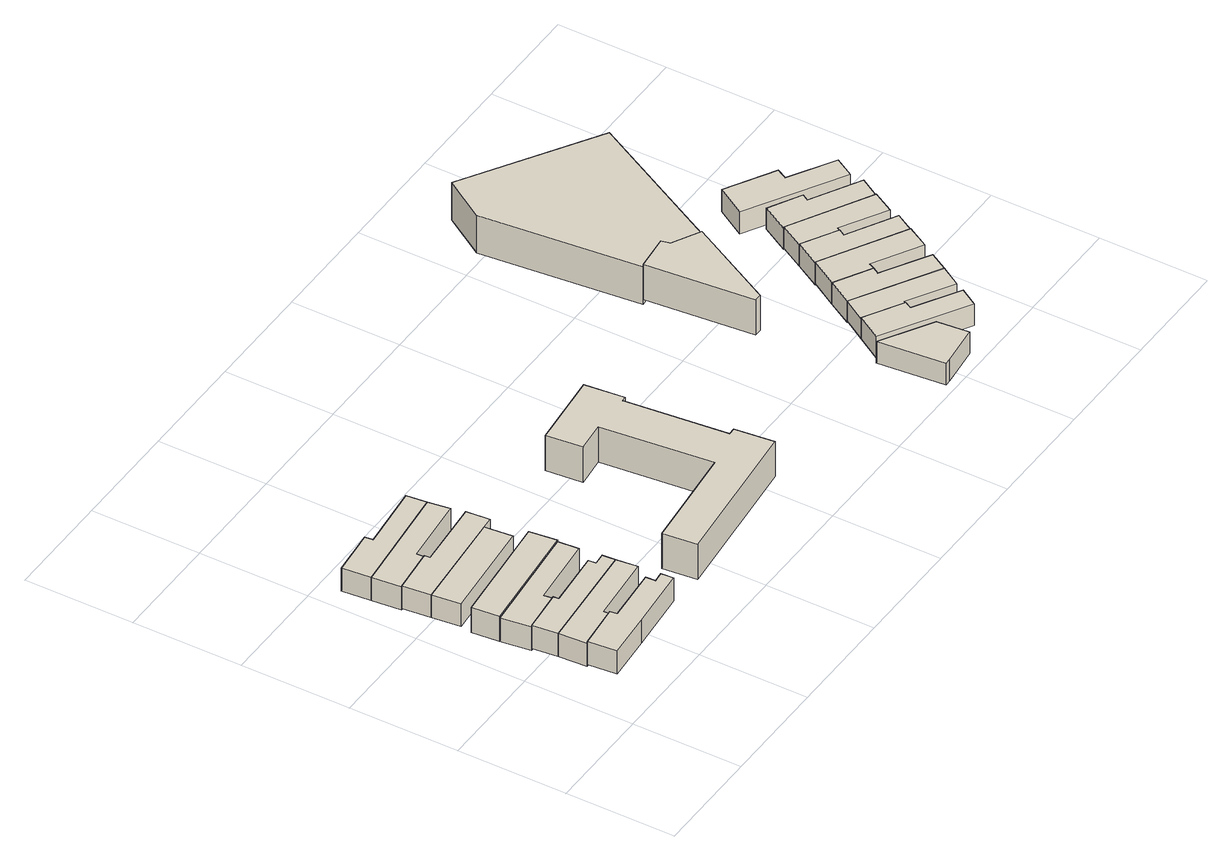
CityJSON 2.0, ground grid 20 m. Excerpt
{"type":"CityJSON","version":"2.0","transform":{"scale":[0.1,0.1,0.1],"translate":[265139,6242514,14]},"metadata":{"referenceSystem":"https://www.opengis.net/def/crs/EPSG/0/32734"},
"CityObjects":{
"building1":{"type":"Building","attributes":{"address":"33 Shannon Street Salt River Cape Town","building":"house","building:levels":"1","footprint":{"type":"Polygon"},"plus_code":"C2XPXMXW+X8X","ground_height":18.79,"building_height":4.1,"roof_height":22.89},"geometry":[{"type":"Solid","lod":"1","boundaries":[[[[0,1,2,3]],[[1,4,5,2]],[[4,6,7,5]],[[6,8,9,7]],[[8,10,11,9]],[[10,12,13,11]],[[12,14,15,16,13]],[[14,17,18,19,16,15]],[[17,0,3,19,18]],[[3,2,5,7,9,11,13,16,19]],[[17,14,12,10,8,6,4,1,0]]]]}]},
"building2":{"type":"Building","attributes":{"address":"31 Shannon Street Salt River Cape Town","building":"house","building:levels":"1","footprint":{"type":"Polygon"},"plus_code":"C2XPX9XW+XXX","ground_height":18.38,"building_height":4.1,"roof_height":22.48},"geometry":[{"type":"Solid","lod":"1","boundaries":[[[[20,21,22,15]],[[21,23,24,22]],[[23,25,26,24]],[[25,27,28,26]],[[27,29,18,28]],[[29,20,15,18]],[[15,22,24,26,28,18]],[[29,27,25,23,21,20]]]]}]},
"building3":{"type":"Building","attributes":{"address":"29 Shannon Street Salt River Cape Town","building":"house","building:levels":"1","footprint":{"type":"Polygon"},"plus_code":"C2XMXXXQ+XHX","ground_height":18.38,"building_height":4.1,"roof_height":22.48},"geometry":[{"type":"Solid","lod":"1","boundaries":[[[[27,25,26,28]],[[25,30,31,26]],[[30,32,33,31]],[[32,34,35,33]],[[34,36,37,35]],[[36,38,39,40,37]],[[38,41,42,43,40,39]],[[41,27,28,43,42]],[[28,26,31,33,35,37,40,43]],[[41,38,36,34,32,30,25,27]]]]}]},
"building4":{"type":"Building","attributes":{"address":"27 Shannon Street Salt River Cape Town","building":"house","building:levels":"1","footprint":{"type":"Polygon"},"plus_code":"C2XMXCXG+X5X","ground_height":18.15,"building_height":4.1,"roof_height":22.25},"geometry":[{"type":"Solid","lod":"1","boundaries":[[[[44,45,39,42]],[[45,46,47,39]],[[46,48,49,47]],[[48,50,51,49]],[[50,52,53,51]],[[52,44,42,53]],[[42,39,47,49,51,53]],[[52,50,48,46,45,44]]]]}]},
"building5":{"type":"Building","attributes":{"address":"25 Shannon Street Salt River Cape Town","building":"house","building:levels":"1","footprint":{"type":"Polygon"},"plus_code":"C2XJXXXQ+XJW","ground_height":18.43,"building_height":4.1,"roof_height":22.53},"geometry":[{"type":"Solid","lod":"1","boundaries":[[[[52,50,51,54,55,53]],[[50,56,57,54,51]],[[56,58,59,57]],[[58,52,53,55,59]],[[55,54,57,59]],[[58,56,50,52]]]]}]},
"building6":{"type":"Building","attributes":{"address":"23 Shannon Street Salt River Cape Town","building":"house","building:levels":"1","footprint":{"type":"Polygon"},"plus_code":"C2XHX4XX+XJV","ground_height":18.47,"building_height":4.1,"roof_height":22.57},"geometry":[{"type":"Solid","lod":"1","boundaries":[[[[60,61,62,63]],[[61,64,65,62]],[[64,66,67,65]],[[66,60,63,67]],[[63,62,65,67]],[[66,64,61,60]]]]}]},
"building7":{"type":"Building","attributes":{"address":"21 Shannon Street Salt River Cape Town","building":"house","building:levels":"1","footprint":{"type":"Polygon"},"plus_code":"C2XHXMXF+XVW","ground_height":18.47,"building_height":4.1,"roof_height":22.57},"geometry":[{"type":"Solid","lod":"1","boundaries":[[[[61,60,63,62]],[[60,68,69,63]],[[68,70,71,69]],[[70,72,73,71]],[[72,74,75,76,73]],[[74,77,78,79,76,75]],[[77,61,62,79,78]],[[62,63,69,71,73,76,79]],[[77,74,72,70,68,60,61]]]]}]},
"building8":{"type":"Building","attributes":{"address":"19 Shannon Street Salt River Cape Town","building":"house","building:levels":"1","footprint":{"type":"Polygon"},"plus_code":"C2XGXXXH+XPW","ground_height":18.3,"building_height":4.1,"roof_height":22.4},"geometry":[{"type":"Solid","lod":"1","boundaries":[[[[80,81,75,78]],[[81,82,83,75]],[[82,84,85,83]],[[84,86,87,85]],[[86,88,89,87]],[[88,80,78,89]],[[78,75,83,85,87,89]],[[88,86,84,82,81,80]]]]}]},
"building9":{"type":"Building","attributes":{"address":"17 Shannon Street Salt River Cape Town","building":"house","building:levels":"1","footprint":{"type":"Polygon"},"plus_code":"C2XGXFXJ+XMV","ground_height":18.3,"building_height":4.1,"roof_height":22.4},"geometry":[{"type":"Solid","lod":"1","boundaries":[[[[88,86,87,89]],[[86,90,91,87]],[[90,92,93,91]],[[92,94,95,96,93]],[[94,97,98,99,96,95]],[[97,88,89,99,98]],[[89,87,91,93,96,99]],[[97,94,92,90,86,88]]]]}]},
"building10":{"type":"Building","attributes":{"address":"16 Durham Avenue Salt River Cape Town","building":"school","building:levels":"2","footprint":{"type":"Polygon"},"plus_code":"C4XPX7X2+XGR","ground_height":16.73,"building_height":6.9,"roof_height":23.63},"geometry":[{"type":"Solid","lod":"1","boundaries":[[[[100,101,102,103]],[[101,104,105,102]],[[104,106,107,105]],[[106,108,109,107]],[[108,110,111,109]],[[110,112,113,111]],[[112,114,115,113]],[[114,116,117,115]],[[116,118,119,117]],[[118,120,121,119]],[[120,122,123,121]],[[122,100,103,123]],[[103,102,105,107,109,111,113,115,117,119,121,123]],[[122,120,118,116,114,112,110,108,106,104,101,100]]]]}]},
"building11":{"type":"Building","attributes":{"address":"55 Durham Avenue Salt River Cape Town","building":"house","building:levels":"1","footprint":{"type":"Polygon"},"plus_code":"C6XVXCXF+XQW","ground_height":17.45,"building_height":4.1,"roof_height":21.55},"geometry":[{"type":"Solid","lod":"1","boundaries":[[[[124,125,126,127]],[[125,128,129,126]],[[128,130,131,129]],[[130,132,133,131]],[[132,124,127,133]],[[127,126,129,131,133]],[[132,130,128,125,124]]]]}]},
"building12":{"type":"Building","attributes":{"address":"69 Addison Road Salt River Cape Town","building":"house","building:levels":"1","footprint":{"type":"Polygon"},"plus_code":"C7X4XCX8+X5W","ground_height":17.48,"building_height":4.1,"roof_height":21.58},"geometry":[{"type":"Solid","lod":"1","boundaries":[[[[134,135,136,137,138,139]],[[135,140,141,137,136]],[[140,142,143,141]],[[142,144,145,143]],[[144,146,147,145]],[[146,134,139,138,147]],[[138,137,141,143,145,147]],[[146,144,142,140,135,134]]]]}]},
"building13":{"type":"Building","attributes":{"address":"37 Durham Avenue Salt River 7925 Cape Town","building":"retail","building:levels":"2","footprint":{"type":"Polygon"},"plus_code":"C6XHXWX9+XJR","ground_height":16.23,"building_height":6.9,"roof_height":23.13},"geometry":[{"type":"Solid","lod":"1","boundaries":[[[[148,149,150,151,152]],[[149,153,154,150]],[[153,155,156,157,154]],[[155,158,159,160,157,156]],[[158,161,162,163,160,159]],[[161,148,152,151,163,162]],[[151,150,154,157,160,163]],[[161,158,155,153,149,148]]]]}]},
"building14":{"type":"Building","attributes":{"address":"67 Addison Road Salt River Cape Town","building":"house","building:levels":"1","footprint":{"type":"Polygon"},"plus_code":"C7X5XVX9+XQW","ground_height":17.2,"building_height":4.1,"roof_height":21.3},"geometry":[{"type":"Solid","lod":"1","boundaries":[[[[135,134,139,136]],[[134,164,165,139]],[[164,166,167,165]],[[166,168,169,167]],[[168,170,171,169]],[[170,135,136,171]],[[136,139,165,167,169,171]],[[170,168,166,164,134,135]]]]}]},
"building15":{"type":"Building","attributes":{"address":"65 Addison Road Salt River Cape Town","building":"house","building:levels":"1","footprint":{"type":"Polygon"},"plus_code":"C7X9XGX7+XJX","ground_height":17.2,"building_height":4.1,"roof_height":21.3},"geometry":[{"type":"Solid","lod":"1","boundaries":[[[[172,173,169,171]],[[173,174,175,169]],[[174,176,177,175]],[[176,178,179,177]],[[178,180,181,179]],[[180,172,171,181]],[[171,169,175,177,179,181]],[[180,178,176,174,173,172]]]]}]},
"building16":{"type":"Building","attributes":{"address":"63 Addison Road Salt River Cape Town","building":"house","building:levels":"1","footprint":{"type":"Polygon"},"plus_code":"C7XFX9X5+XMX","ground_height":17.2,"building_height":4.1,"roof_height":21.3},"geometry":[{"type":"Solid","lod":"1","boundaries":[[[[180,178,179,181]],[[178,182,183,179]],[[182,184,185,183]],[[184,186,187,188,185]],[[186,189,190,191,188,187]],[[189,180,181,191,190]],[[181,179,183,185,188,191]],[[189,186,184,182,178,180]]]]}]},
"building17":{"type":"Building","attributes":{"address":"Salt River Cape Town","building":"retail","building:levels":"2","footprint":{"type":"Polygon"},"plus_code":"C6XRXVXF+X4W","ground_height":15.68,"building_height":6.9,"roof_height":22.58},"geometry":[{"type":"Solid","lod":"1","boundaries":[[[[192,193,162,152]],[[193,194,159,162]],[[194,195,156,159]],[[195,196,197,156]],[[196,198,199,197]],[[198,200,201,199]],[[200,192,152,201]],[[152,162,159,156,197,199,201]],[[200,198,196,195,194,193,192]]]]}]},
"building18":{"type":"Building","attributes":{"address":"61 Addison Road Salt River Cape Town","building":"house","building:levels":"1","footprint":{"type":"Polygon"},"plus_code":"C7XJXPX2+XFW","ground_height":16.99,"building_height":4.1,"roof_height":21.09},"geometry":[{"type":"Solid","lod":"1","boundaries":[[[[202,203,187,190]],[[203,204,205,187]],[[204,206,207,205]],[[206,208,209,210,207]],[[208,211,212,213,210,209]],[[211,202,190,213,212]],[[190,187,205,207,210,213]],[[211,208,206,204,203,202]]]]}]},
"building19":{"type":"Building","attributes":{"address":"59 Addison Road Salt River Cape Town","building":"house","building:levels":"1","footprint":{"type":"Polygon"},"plus_code":"C7XPXHXW+XHV","ground_height":16.81,"building_height":4.1,"roof_height":20.91},"geometry":[{"type":"Solid","lod":"1","boundaries":[[[[211,208,209,212]],[[208,214,215,209]],[[214,216,217,215]],[[216,218,219,220,217]],[[218,221,222,223,220,219]],[[221,211,212,223,222]],[[212,209,215,217,220,223]],[[221,218,216,214,208,211]]]]}]},
"building20":{"type":"Building","attributes":{"address":"57 Addison Road Salt River Cape Town","building":"house","building:levels":"1","footprint":{"type":"Polygon"},"plus_code":"C7XVXJXR+XFR","ground_height":16.54,"building_height":4.1,"roof_height":20.64},"geometry":[{"type":"Solid","lod":"1","boundaries":[[[[224,225,219,222]],[[225,226,227,219]],[[226,228,229,227]],[[228,230,231,229]],[[230,232,233,231]],[[232,224,222,233]],[[222,219,227,229,231,233]],[[232,230,228,226,225,224]]]]}]},
"building21":{"type":"Building","attributes":{"address":"Salt River Cape Town","building":"house","building:levels":"1","footprint":{"type":"Polygon"},"plus_code":"C8X2X3XV+X2X","ground_height":16.54,"building_height":4.1,"roof_height":20.64},"geometry":[{"type":"Solid","lod":"1","boundaries":[[[[234,235,236,237,238,239]],[[235,240,241,237,236]],[[240,242,243,241]],[[242,244,245,243]],[[244,246,247,245]],[[246,234,239,238,247]],[[238,237,241,243,245,247]],[[246,244,242,240,235,234]]]]}]}
},
"vertices":[
[59,65,42],[143,72,42],[143,72,89],[59,65,89],[259,83,42],[259,83,89],[257,106,42],[257,106,89],[238,104,42],[238,104,89],[237,122,42],[237,122,89],[138,113,42],[138,113,89],[136,126,42],[136,126,85],[136,126,89],[54,117,42],[54,117,85],[54,117,89],
[136,126,38],[135,136,38],[135,136,85],[258,148,38],[258,148,85],[253,187,38],[253,187,85],[51,169,38],[51,169,85],[54,117,38],
[251,211,38],[251,211,85],[230,209,38],[230,209,85],[229,223,38],[229,223,85],[125,213,38],[125,213,85],[124,223,38],[124,223,82],[124,223,85],[46,215,38],[46,215,82],[46,215,85],
[46,215,34],[124,223,34],[122,239,34],[122,239,82],[249,252,34],[249,252,82],[246,290,34],[246,290,82],[39,269,34],[39,269,82],
[246,290,85],[39,269,85],[240,340,34],[240,340,85],[34,319,34],[34,319,85],
[212,405,40],[26,388,40],[26,388,86],[212,405,86],[32,336,40],[32,336,86],[217,354,40],[217,354,86],
[233,406,40],[233,406,86],[229,449,40],[229,449,86],[104,438,40],[104,438,86],[103,448,40],[103,448,84],[103,448,86],[20,439,40],[20,439,84],[20,439,86],
[20,439,37],[103,448,37],[102,462,37],[102,462,84],[225,474,37],[225,474,84],[219,514,37],[219,514,84],[15,492,37],[15,492,84],
[215,551,37],[215,551,84],[96,538,37],[96,538,84],[94,553,37],[94,553,81],[94,553,84],[10,544,37],[10,544,81],[10,544,84],
[443,434,24],[450,368,24],[450,368,96],[443,434,96],[505,374,24],[505,374,96],[526,172,24],[526,172,96],[335,152,24],[335,152,96],[341,90,24],[341,90,96],[620,118,24],[620,118,96],[612,190,24],[612,190,96],[599,189,24],[599,189,96],[580,375,24],[580,375,96],[589,376,24],[589,376,96],[581,448,24],[581,448,96],
[956,3,32],[1030,11,32],[1030,11,76],[956,3,76],[1024,69,32],[1024,69,76],[933,124,32],[933,124,76],[945,2,32],[945,2,76],
[1039,135,32],[971,175,32],[971,175,73],[971,175,76],[1039,135,76],[1039,135,73],[943,130,32],[943,130,76],[1092,41,32],[1092,41,76],[1112,74,32],[1112,74,76],[1032,122,32],[1032,122,76],
[886,526,19],[905,330,19],[905,330,91],[886,526,91],[886,526,86],[918,329,19],[918,329,91],[1004,490,19],[1004,490,86],[1004,490,91],[954,517,19],[954,517,86],[954,517,91],[950,533,19],[950,533,86],[950,533,91],
[1042,140,32],[1042,140,73],[1123,92,32],[1123,92,73],[1145,129,32],[1145,129,73],[997,217,32],[997,217,73],
[997,217,29],[1145,129,29],[1164,162,29],[1164,162,73],[1080,212,29],[1080,212,73],[1087,224,29],[1087,224,73],[1022,261,29],[1022,261,73],
[1092,234,29],[1092,234,73],[1178,185,29],[1178,185,73],[1200,225,29],[1200,225,71],[1200,225,73],[1052,310,29],[1052,310,71],[1052,310,73],
[886,526,9],[950,533,9],[954,517,9],[1004,490,9],[1139,744,9],[1139,744,86],[905,891,9],[905,891,86],[857,815,9],[857,815,86],
[1052,310,26],[1200,225,26],[1220,259,26],[1220,259,71],[1134,308,26],[1134,308,71],[1141,320,26],[1141,320,69],[1141,320,71],[1078,356,26],[1078,356,69],[1078,356,71],
[1145,326,26],[1145,326,69],[1226,279,26],[1226,279,69],[1248,318,26],[1248,318,66],[1248,318,69],[1103,400,26],[1103,400,66],[1103,400,69],
[1103,400,23],[1248,318,23],[1270,355,23],[1270,355,66],[1182,405,23],[1182,405,66],[1189,417,23],[1189,417,66],[1131,449,23],[1131,449,66],
[1220,482,21],[1133,533,21],[1133,533,62],[1133,533,66],[1220,482,66],[1220,482,62],[1101,480,21],[1101,480,66],[1271,380,21],[1271,380,66],[1291,415,21],[1291,415,66],[1210,463,21],[1210,463,66]
]}
